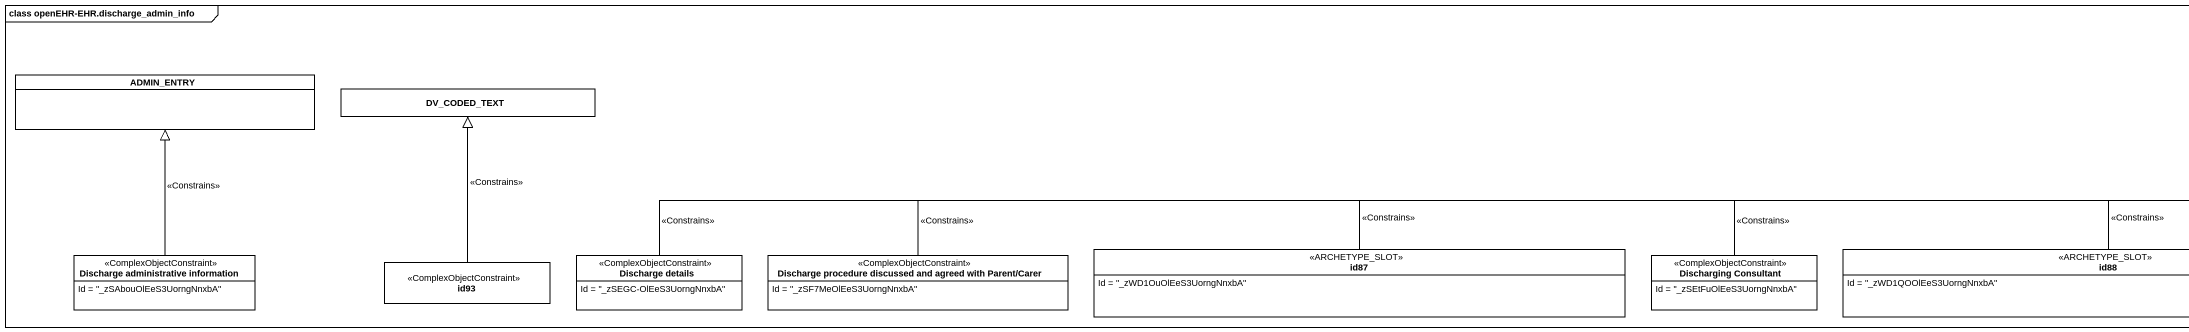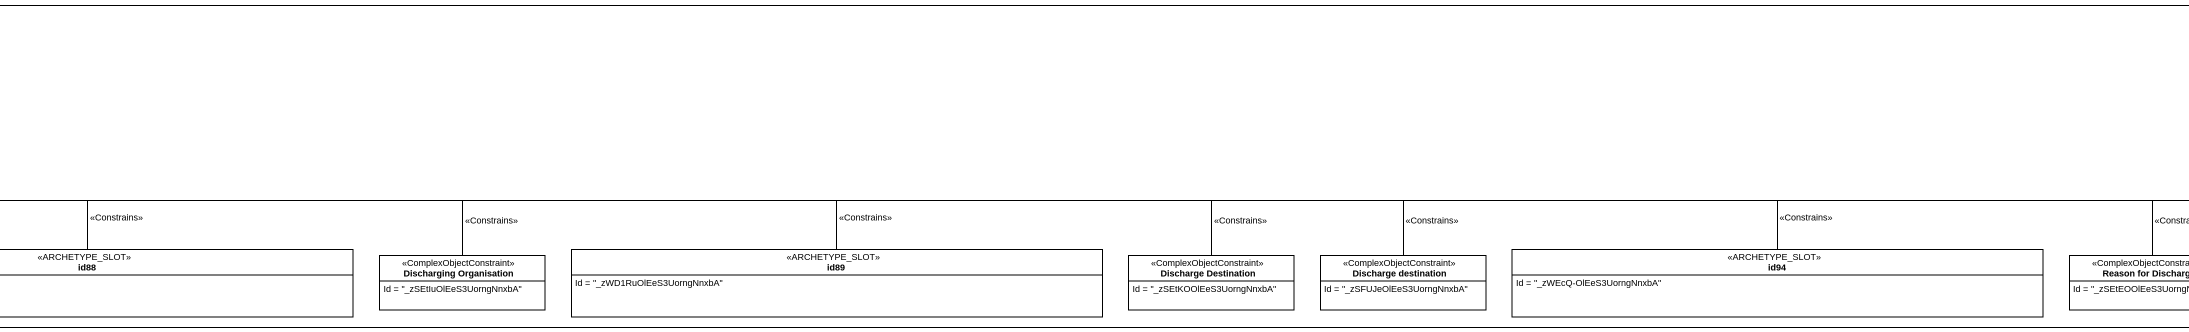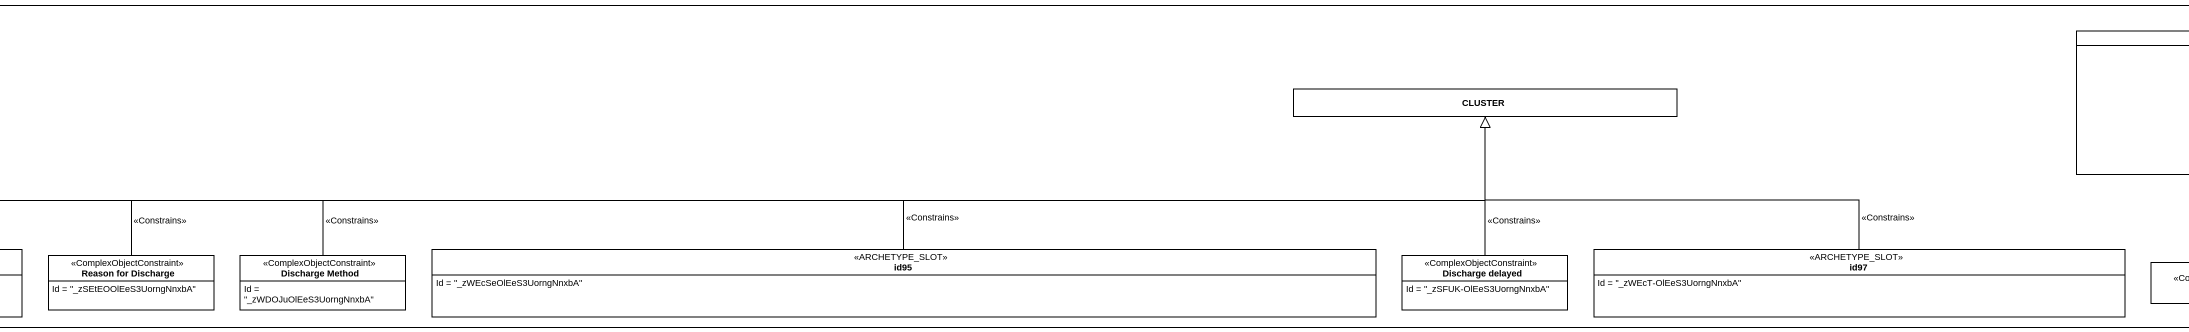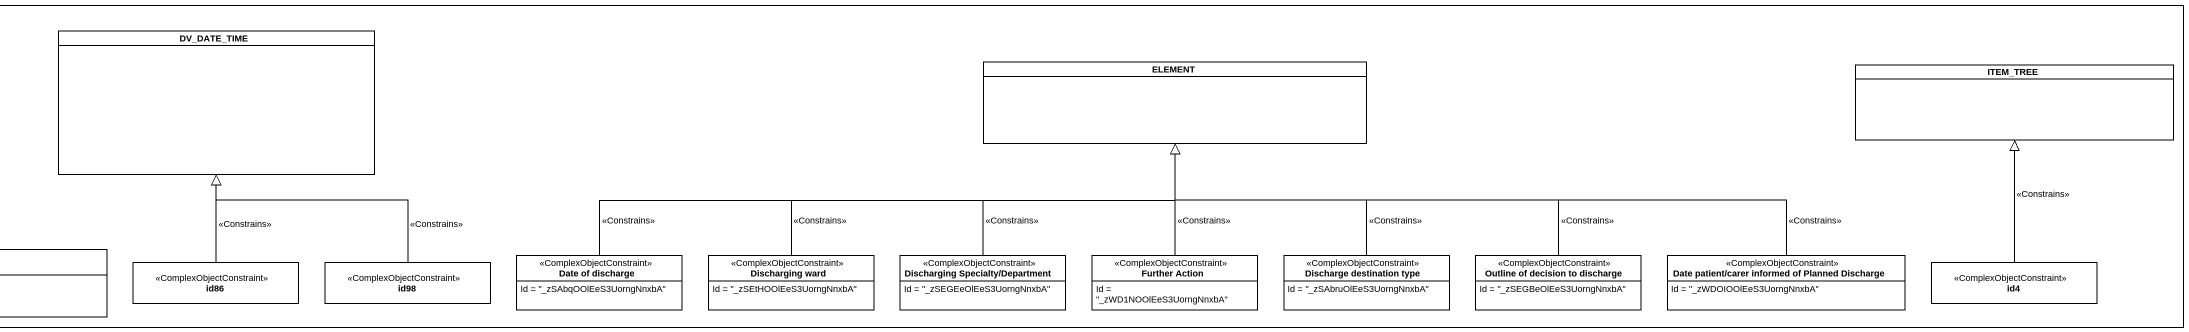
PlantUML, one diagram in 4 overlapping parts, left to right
@startuml
mainframe class openEHR-EHR.discharge_admin_info
hide circle
hide empty members
class DV_DATE_TIME
class ADMIN_ENTRY
class ELEMENT
class ITEM_TREE
class DV_CODED_TEXT
class CLUSTER
class "Discharge administrative information" as Discharge_administrative <<ComplexObjectConstraint>> {
  Id = "_zSAbouOlEeS3UorngNnxbA"
}
class id93 <<ComplexObjectConstraint>>
class "Discharge details" as Discharge_details <<ComplexObjectConstraint>> {
  Id = "_zSEGC-OlEeS3UorngNnxbA"
}
class "Discharge procedure discussed and agreed with Parent/Carer" as Discharge_procedure <<ComplexObjectConstraint>> {
  Id = "_zSF7MeOlEeS3UorngNnxbA"
}
class id87 <<ARCHETYPE_SLOT>> {
  Id = "_zWD1OuOlEeS3UorngNnxbA"
}
class "Discharging Consultant" as Discharging_Consultant <<ComplexObjectConstraint>> {
  Id = "_zSEtFuOlEeS3UorngNnxbA"
}
class id88 <<ARCHETYPE_SLOT>> {
  Id = "_zWD1QOOlEeS3UorngNnxbA"
}
class "Discharging Organisation" as Discharging_Organisation <<ComplexObjectConstraint>> {
  Id = "_zSEtIuOlEeS3UorngNnxbA"
}
class id89 <<ARCHETYPE_SLOT>> {
  Id = "_zWD1RuOlEeS3UorngNnxbA"
}
class "Discharge Destination" as Discharge_Destination <<ComplexObjectConstraint>> {
  Id = "_zSEtKOOlEeS3UorngNnxbA"
}
class "Discharge destination" as Discharge_destination <<ComplexObjectConstraint>> {
  Id = "_zSFUJeOlEeS3UorngNnxbA"
}
class id94 <<ARCHETYPE_SLOT>> {
  Id = "_zWEcQ-OlEeS3UorngNnxbA"
}
class "Reason for Discharge" as Reason_for_Discharge <<ComplexObjectConstraint>> {
  Id = "_zSEtEOOlEeS3UorngNnxbA"
}
class "Discharge Method" as Discharge_Method <<ComplexObjectConstraint>> {
  Id = "_zWDOJuOlEeS3UorngNnxbA"
}
class id95 <<ARCHETYPE_SLOT>> {
  Id = "_zWEcSeOlEeS3UorngNnxbA"
}
class "Discharge delayed" as Discharge_delayed <<ComplexObjectConstraint>> {
  Id = "_zSFUK-OlEeS3UorngNnxbA"
}
class id97 <<ARCHETYPE_SLOT>> {
  Id = "_zWEcT-OlEeS3UorngNnxbA"
}
class id86 <<ComplexObjectConstraint>>
class id98 <<ComplexObjectConstraint>>
class "Date of discharge" as Date_of_discharge <<ComplexObjectConstraint>> {
  Id = "_zSAbqOOlEeS3UorngNnxbA"
}
class "Discharging ward" as Discharging_ward <<ComplexObjectConstraint>> {
  Id = "_zSEtHOOlEeS3UorngNnxbA"
}
class "Discharging Specialty/Department" as Discharging_Specialty <<ComplexObjectConstraint>> {
  Id = "_zSEGEeOlEeS3UorngNnxbA"
}
class "Further Action" as Further_Action <<ComplexObjectConstraint>> {
  Id = "_zWD1NOOlEeS3UorngNnxbA"
}
class "Discharge destination type" as Discharge_destination_type <<ComplexObjectConstraint>> {
  Id = "_zSAbruOlEeS3UorngNnxbA"
}
class "Outline of decision to discharge" as Outline_of_decision_to <<ComplexObjectConstraint>> {
  Id = "_zSEGBeOlEeS3UorngNnxbA"
}
class "Date patient/carer informed of Planned Discharge" as Date_patient_carer_informed <<ComplexObjectConstraint>> {
  Id = "_zWDOIOOlEeS3UorngNnxbA"
}
class id4 <<ComplexObjectConstraint>>
Discharge_administrative -up-|> ADMIN_ENTRY : <<Constrains>>
id93 -up-|> DV_CODED_TEXT : <<Constrains>>
Discharge_details -right-|> CLUSTER : <<Constrains>>
Discharge_procedure -right-|> CLUSTER : <<Constrains>>
id87 -right-|> CLUSTER : <<Constrains>>
Discharging_Consultant -right-|> CLUSTER : <<Constrains>>
id88 -right-|> CLUSTER : <<Constrains>>
Discharging_Organisation -right-|> CLUSTER : <<Constrains>>
id89 -right-|> CLUSTER : <<Constrains>>
Discharge_Destination -right-|> CLUSTER : <<Constrains>>
Discharge_destination -right-|> CLUSTER : <<Constrains>>
id94 -right-|> CLUSTER : <<Constrains>>
Reason_for_Discharge -right-|> CLUSTER : <<Constrains>>
Discharge_Method -right-|> CLUSTER : <<Constrains>>
id95 -right-|> CLUSTER : <<Constrains>>
Discharge_delayed -up-|> CLUSTER : <<Constrains>>
id97 -left-|> CLUSTER : <<Constrains>>
id86 -up-|> DV_DATE_TIME : <<Constrains>>
id98 -up-|> DV_DATE_TIME : <<Constrains>>
Date_of_discharge -right-|> ELEMENT : <<Constrains>>
Discharging_ward -right-|> ELEMENT : <<Constrains>>
Discharging_Specialty -up-|> ELEMENT : <<Constrains>>
Further_Action -up-|> ELEMENT : <<Constrains>>
Discharge_destination_type -up-|> ELEMENT : <<Constrains>>
Outline_of_decision_to -left-|> ELEMENT : <<Constrains>>
Date_patient_carer_informed -left-|> ELEMENT : <<Constrains>>
id4 -up-|> ITEM_TREE : <<Constrains>>
@enduml
